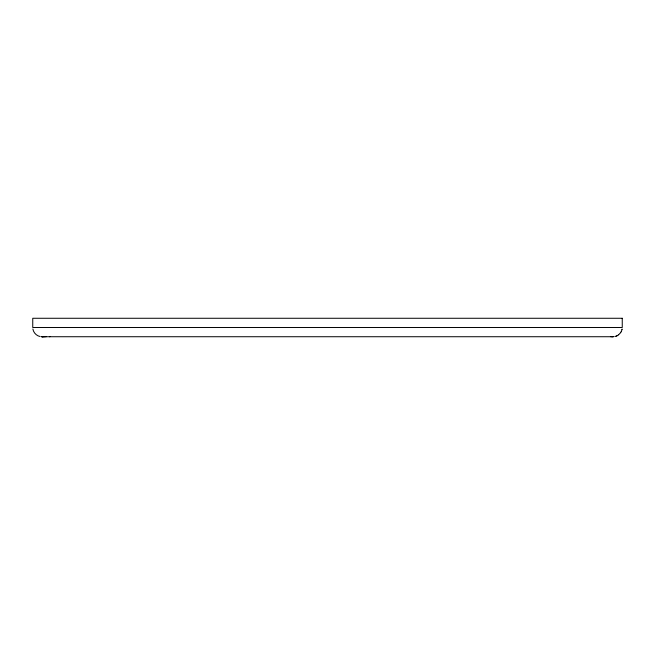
<?xml version="1.0" encoding="UTF-8"?>
<svg xmlns="http://www.w3.org/2000/svg" width="655" height="655" viewBox="0 0 655 655"><rect width="100%" height="100%" fill="white"/><g stroke="black" fill="none" stroke-linecap="round" stroke-linejoin="round"><path stroke-width="0.98" d="M622.119 328.998L621.98 329.588M621.996 329.588L621.259 331.569M621.276 331.569L620.653 332.609M620.678 332.609L618.607 334.795M618.623 334.795L617.075 335.753M617.092 335.753L616.249 336.113M614.799 336.539L616.265 336.113M613.629 336.703L612.81 336.727M611.975 336.719L610.779 336.727M612.368 336.727L612.982 336.719M41.977 336.727L613.023 336.727M42.19 336.727L41.371 336.703M41.814 336.719L42.313 336.727M42.067 336.719L42.632 336.727M42.411 336.719L43.124 336.727M43.025 336.719L46.218 336.727M43.615 336.719L44.204 336.727M49.534 336.719L49.944 336.727M40.176 336.539C36.5 335.835 33.471 332.699 32.881 328.998M622.25 318.273L32.75 318.273L32.75 327.5L622.25 327.5L622.25 318.273"/></g></svg>
